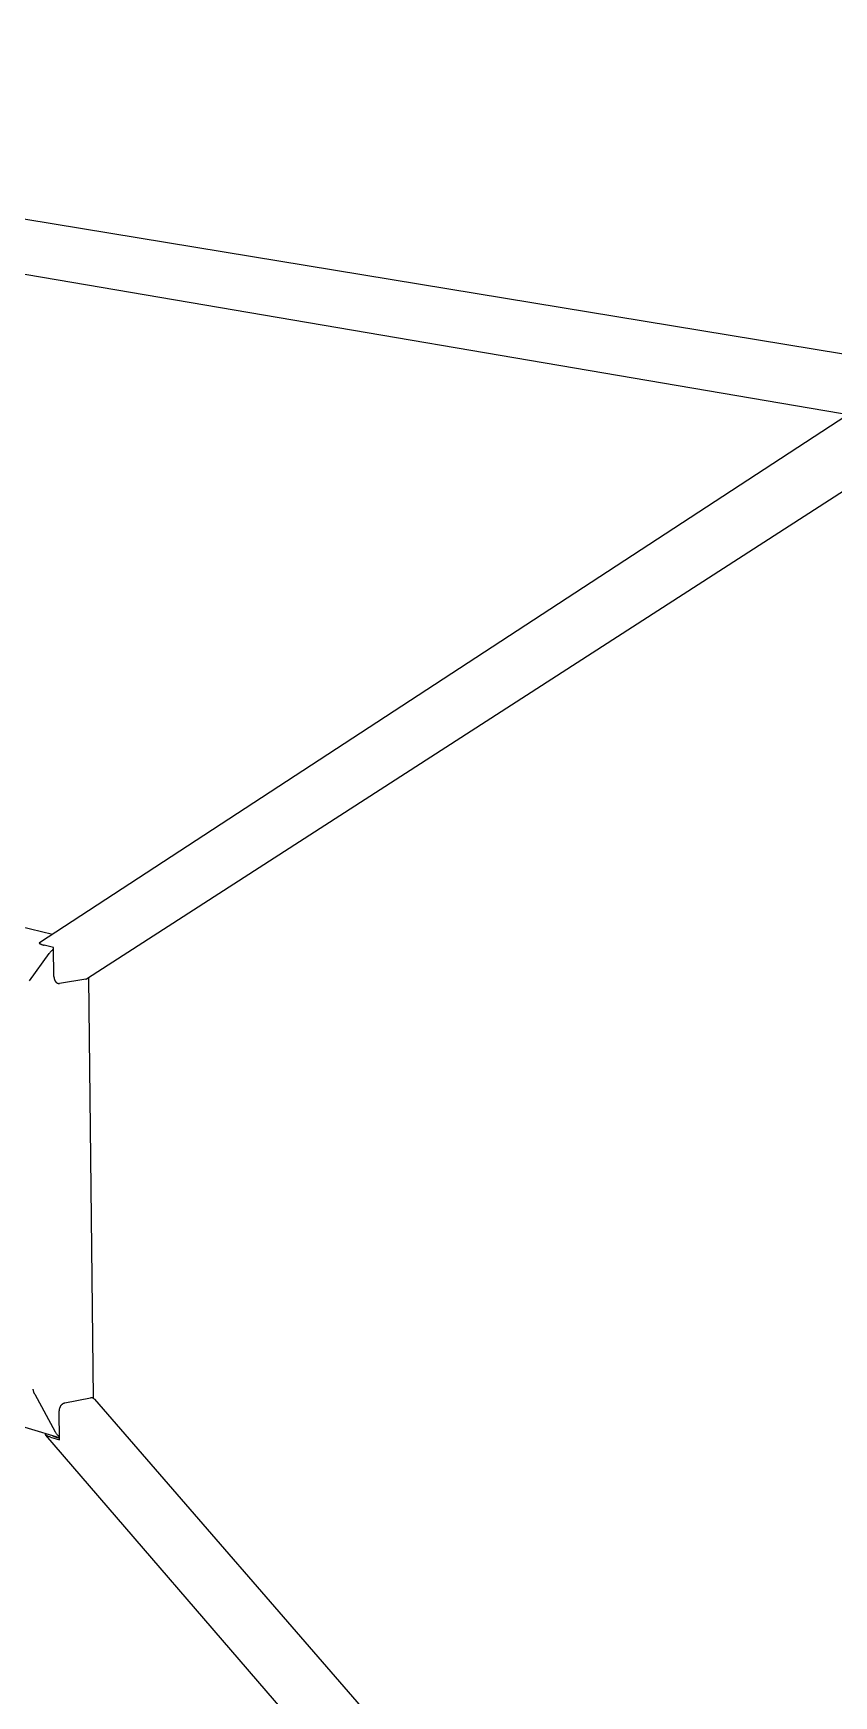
# Model space of a CAD drawing. Header units: millimetres. Extents: x -1519 to 3497, y -297 to 3208.
# Drawn here: x -344 to -61, y 445 to 1033 of the extents above; entities that cross this region are included whole.
import ezdxf

# ---------------------------------------------------------------- set-up
doc = ezdxf.new("R2010")
doc.units = ezdxf.units.MM
doc.header["$MEASUREMENT"] = 0
doc.layers.add('Utwórz2D linie widoczne', color=7, linetype='Continuous', true_color=0x000000)

msp = doc.modelspace()

# ---------------------------------------------------------------- linework, layer by layer
at = {"layer": 'Utwórz2D linie widoczne'}
for p, q in [((-746.96, 1033.04), (-21.86, 913.74)), ((-39.46, 895.19), (-748.17, 1016.04)), ((-342.26, 711.46), (-56.75, 897.99)), ((-39.56, 882.95), (-325.33, 698.75)), ((-500.3, 753.67), (-337.69, 714.44)), ((-342.26, 711.46), (-342.27, 711.45)), ((-345.85, 697.91), (-338.81, 707.62)), ((-342.35, 711.34), (-342.36, 711.34)), ((-342.36, 711.34), (-342.36, 711.34)), ((-342.36, 711.34), (-342.36, 711.33)), ((-342.36, 711.33), (-342.36, 711.33)), ((-342.36, 711.33), (-342.36, 711.33)), ((-342.36, 711.33), (-342.36, 711.32)), ((-342.36, 711.32), (-342.36, 711.32)), ((-342.36, 711.32), (-342.36, 711.32)), ((-342.36, 711.32), (-342.36, 711.31)), ((-342.36, 711.31), (-342.36, 711.31)), ((-342.36, 711.31), (-342.36, 711.31)), ((-342.36, 711.31), (-342.36, 711.3)), ((-342.36, 711.3), (-342.36, 711.3)), ((-342.36, 711.3), (-342.36, 711.3)), ((-342.36, 711.3), (-342.35, 711.29)), ((-342.34, 711.37), (-342.35, 711.37)), ((-342.35, 711.37), (-342.35, 711.37)), ((-342.35, 711.37), (-342.35, 711.36)), ((-342.35, 711.36), (-342.35, 711.36)), ((-342.35, 711.36), (-342.35, 711.36)), ((-342.35, 711.36), (-342.35, 711.35)), ((-342.35, 711.35), (-342.35, 711.35)), ((-342.35, 711.35), (-342.35, 711.35)), ((-342.35, 711.35), (-342.35, 711.34)), ((-342.35, 711.29), (-342.35, 711.29)), ((-342.35, 711.29), (-342.35, 711.29)), ((-342.35, 711.29), (-342.35, 711.28)), ((-342.35, 711.28), (-342.35, 711.28)), ((-342.35, 711.28), (-342.35, 711.27)), ((-342.35, 711.27), (-342.35, 711.27)), ((-342.35, 711.27), (-342.35, 711.27)), ((-342.35, 711.27), (-342.35, 711.26)), ((-342.35, 711.26), (-342.34, 711.26)), ((-342.33, 711.39), (-342.34, 711.39)), ((-342.34, 711.39), (-342.34, 711.38)), ((-342.34, 711.38), (-342.34, 711.38)), ((-342.34, 711.38), (-342.34, 711.38)), ((-342.34, 711.38), (-342.34, 711.38)), ((-342.34, 711.38), (-342.34, 711.37)), ((-342.34, 711.26), (-342.34, 711.26)), ((-342.34, 711.26), (-342.34, 711.25)), ((-342.34, 711.25), (-342.34, 711.25)), ((-342.34, 711.25), (-342.34, 711.25)), ((-342.34, 711.25), (-342.34, 711.24)), ((-342.34, 711.24), (-342.33, 711.24)), ((-342.32, 711.41), (-342.33, 711.4)), ((-342.33, 711.4), (-342.33, 711.4)), ((-342.33, 711.4), (-342.33, 711.4)), ((-342.33, 711.4), (-342.33, 711.39)), ((-342.33, 711.39), (-342.33, 711.39)), ((-342.33, 711.24), (-342.33, 711.24)), ((-342.33, 711.24), (-342.33, 711.23)), ((-342.33, 711.23), (-342.32, 711.22)), ((-342.31, 711.42), (-342.32, 711.41)), ((-342.32, 711.41), (-342.32, 711.41)), ((-342.32, 711.41), (-342.32, 711.41)), ((-342.32, 711.41), (-342.32, 711.41)), ((-342.32, 711.22), (-342.32, 711.21)), ((-342.32, 711.21), (-342.31, 711.21)), ((-342.3, 711.43), (-342.31, 711.42)), ((-342.31, 711.42), (-342.31, 711.42)), ((-342.31, 711.21), (-342.3, 711.2)), ((-342.29, 711.44), (-342.3, 711.43)), ((-342.3, 711.43), (-342.3, 711.43)), ((-342.3, 711.2), (-342.3, 711.19)), ((-342.3, 711.19), (-342.29, 711.18)), ((-342.28, 711.44), (-342.29, 711.44)), ((-342.29, 711.18), (-342.28, 711.18)), ((-342.27, 711.45), (-342.28, 711.45)), ((-342.28, 711.45), (-342.28, 711.44)), ((-342.28, 711.18), (-342.28, 711.17)), ((-342.28, 711.17), (-342.27, 711.16)), ((-342.27, 711.16), (-342.26, 711.15)), ((-342.26, 711.15), (-342.25, 711.14)), ((-342.25, 711.14), (-342.24, 711.14)), ((-342.24, 711.14), (-342.22, 711.12)), ((-342.22, 711.12), (-342.2, 711.1)), ((-342.2, 711.1), (-342.18, 711.09)), ((-342.18, 711.09), (-342.16, 711.07)), ((-342.16, 711.07), (-342.13, 711.06)), ((-342.13, 711.06), (-342.11, 711.04)), ((-342.11, 711.04), (-342.08, 711.02)), ((-342.08, 711.02), (-342.05, 711.01)), ((-342.05, 711.01), (-341.99, 710.98)), ((-341.99, 710.98), (-341.92, 710.94)), ((-341.92, 710.94), (-341.85, 710.91)), ((-341.85, 710.91), (-341.77, 710.88)), ((-341.77, 710.88), (-341.69, 710.84)), ((-341.69, 710.84), (-341.6, 710.81)), ((-341.6, 710.81), (-341.42, 710.75)), ((-341.42, 710.75), (-341.23, 710.69)), ((-341.23, 710.69), (-341.03, 710.63)), ((-341.03, 710.63), (-340.81, 710.57)), ((-340.81, 710.57), (-340.6, 710.52)), ((-337.3, 709.71), (-340.6, 710.52)), ((-338.67, 707.81), (-338.81, 707.62)), ((-338.51, 707.99), (-338.67, 707.81)), ((-338.36, 708.17), (-338.51, 707.99)), ((-338.19, 708.34), (-338.36, 708.17)), ((-338.02, 708.51), (-338.19, 708.34)), ((-337.85, 708.66), (-338.02, 708.51)), ((-337.67, 708.82), (-337.85, 708.66)), ((-337.48, 708.96), (-337.67, 708.82)), ((-337.29, 709.11), (-337.48, 708.96)), ((-337.17, 699.49), (-337.3, 709.71)), ((-337.17, 699.49), (-337.17, 699.36)), ((-337.17, 699.36), (-337.16, 699.23)), ((-337.16, 699.23), (-337.15, 699.11)), ((-337.15, 699.11), (-337.13, 698.98)), ((-337.13, 698.98), (-337.12, 698.91)), ((-337.12, 698.91), (-337.11, 698.85)), ((-337.11, 698.85), (-337.1, 698.79)), ((-337.1, 698.79), (-337.09, 698.72)), ((-337.09, 698.72), (-337.07, 698.66)), ((-337.07, 698.66), (-337.06, 698.6)), ((-337.06, 698.6), (-337.04, 698.53)), ((-337.04, 698.53), (-337.02, 698.47)), ((-337.02, 698.47), (-337, 698.41)), ((-337, 698.41), (-336.98, 698.35)), ((-336.98, 698.35), (-336.96, 698.29)), ((-336.96, 698.29), (-336.93, 698.23)), ((-336.93, 698.23), (-336.91, 698.17)), ((-336.91, 698.17), (-336.88, 698.11)), ((-336.88, 698.11), (-336.86, 698.05)), ((-336.86, 698.05), (-336.83, 698)), ((-336.83, 698), (-336.8, 697.94)), ((-336.8, 697.94), (-336.77, 697.89)), ((-336.77, 697.89), (-336.74, 697.83)), ((-336.74, 697.83), (-336.71, 697.78)), ((-336.71, 697.78), (-336.67, 697.73)), ((-336.67, 697.73), (-336.64, 697.68)), ((-336.64, 697.68), (-336.6, 697.63)), ((-336.6, 697.63), (-336.57, 697.59)), ((-336.57, 697.59), (-336.53, 697.54)), ((-336.53, 697.54), (-336.49, 697.5)), ((-336.49, 697.5), (-336.45, 697.46)), ((-336.45, 697.46), (-336.41, 697.42)), ((-336.41, 697.42), (-336.37, 697.38)), ((-336.37, 697.38), (-336.33, 697.34)), ((-336.33, 697.34), (-336.29, 697.31)), ((-336.29, 697.31), (-336.25, 697.27)), ((-336.25, 697.27), (-336.2, 697.24)), ((-336.2, 697.24), (-336.16, 697.21)), ((-336.16, 697.21), (-336.12, 697.18)), ((-336.12, 697.18), (-336.07, 697.16)), ((-336.07, 697.16), (-336.03, 697.13)), ((-336.03, 697.13), (-335.98, 697.11)), ((-335.98, 697.11), (-335.94, 697.09)), ((-335.94, 697.09), (-335.89, 697.07)), ((-335.89, 697.07), (-335.87, 697.06)), ((-335.87, 697.06), (-335.84, 697.05)), ((-335.84, 697.05), (-335.82, 697.05)), ((-335.82, 697.05), (-335.8, 697.04)), ((-335.8, 697.04), (-335.77, 697.03)), ((-335.77, 697.03), (-335.75, 697.02)), ((-335.75, 697.02), (-335.73, 697.02)), ((-335.73, 697.02), (-335.7, 697.01)), ((-335.7, 697.01), (-335.68, 697.01)), ((-335.68, 697.01), (-335.66, 697)), ((-335.66, 697), (-335.61, 696.99)), ((-335.61, 696.99), (-335.57, 696.99)), ((-335.57, 696.99), (-335.52, 696.98)), ((-335.52, 696.98), (-335.47, 696.98)), ((-335.47, 696.98), (-335.43, 696.98)), ((-335.43, 696.98), (-335.38, 696.97)), ((-335.38, 696.97), (-335.34, 696.98)), ((-335.34, 696.98), (-335.29, 696.98)), ((-335.29, 696.98), (-335.25, 696.98)), ((-335.25, 696.98), (-335.2, 696.99)), ((-335.2, 696.99), (-335.16, 696.99)), ((-325.95, 698.51), (-335.16, 696.99)), ((-325.95, 698.51), (-325.9, 698.52)), ((-325.9, 698.52), (-325.84, 698.53)), ((-325.84, 698.53), (-325.79, 698.54)), ((-325.79, 698.54), (-325.73, 698.56)), ((-325.73, 698.56), (-325.68, 698.58)), ((-325.68, 698.58), (-325.63, 698.6)), ((-325.63, 698.6), (-325.58, 698.62)), ((-325.58, 698.62), (-325.53, 698.64)), ((-325.53, 698.64), (-325.48, 698.67)), ((-325.48, 698.67), (-325.43, 698.69)), ((-325.43, 698.69), (-325.38, 698.72)), ((-325.38, 698.72), (-325.33, 698.75)), ((-325, 698.97), (-323.28, 550.28)), ((-335.16, 536.31), (-511.98, 588.53)), ((-344.49, 553.39), (-344.5, 553.53)), ((-344.47, 553.25), (-344.49, 553.39)), ((-344.45, 553.12), (-344.47, 553.25)), ((-344.43, 552.98), (-344.45, 553.12)), ((-344.4, 552.85), (-344.43, 552.98)), ((-344.37, 552.72), (-344.4, 552.85)), ((-344.33, 552.58), (-344.37, 552.72)), ((-344.29, 552.45), (-344.33, 552.58)), ((-344.25, 552.32), (-344.29, 552.45)), ((-344.2, 552.2), (-344.25, 552.32)), ((-344.14, 552.07), (-344.2, 552.2)), ((-344.08, 551.95), (-344.14, 552.07)), ((-344.02, 551.82), (-344.08, 551.95)), ((-343.95, 551.7), (-344.02, 551.82)), ((-343.95, 551.7), (-336.7, 538.39)), ((-335.09, 546.77), (-335.07, 546.84)), ((-335.07, 546.84), (-335.04, 546.91)), ((-335.04, 546.91), (-335.02, 546.97)), ((-335.02, 546.97), (-335, 547.04)), ((-335, 547.04), (-334.97, 547.1)), ((-334.97, 547.1), (-334.94, 547.17)), ((-334.94, 547.17), (-334.91, 547.23)), ((-334.91, 547.23), (-334.88, 547.29)), ((-334.88, 547.29), (-334.85, 547.36)), ((-334.85, 547.36), (-334.82, 547.42)), ((-334.82, 547.42), (-334.79, 547.48)), ((-334.79, 547.48), (-334.76, 547.54)), ((-334.76, 547.54), (-334.72, 547.59)), ((-334.72, 547.59), (-334.69, 547.65)), ((-334.69, 547.65), (-334.65, 547.71)), ((-334.65, 547.71), (-334.61, 547.76)), ((-334.61, 547.76), (-334.57, 547.81)), ((-334.57, 547.81), (-334.53, 547.87)), ((-334.53, 547.87), (-334.49, 547.92)), ((-334.49, 547.92), (-334.45, 547.97)), ((-334.45, 547.97), (-334.41, 548.01)), ((-334.41, 548.01), (-334.37, 548.06)), ((-334.37, 548.06), (-334.33, 548.1)), ((-334.33, 548.1), (-334.29, 548.15)), ((-334.29, 548.15), (-334.24, 548.19)), ((-334.24, 548.19), (-334.2, 548.23)), ((-334.2, 548.23), (-334.15, 548.27)), ((-334.15, 548.27), (-334.11, 548.3)), ((-334.11, 548.3), (-334.07, 548.34)), ((-334.07, 548.34), (-334.02, 548.37)), ((-334.02, 548.37), (-333.98, 548.4)), ((-333.98, 548.4), (-333.93, 548.43)), ((-333.93, 548.43), (-333.88, 548.46)), ((-333.88, 548.46), (-333.84, 548.49)), ((-333.84, 548.49), (-333.79, 548.51)), ((-333.79, 548.51), (-333.75, 548.53)), ((-333.75, 548.53), (-333.7, 548.56)), ((-333.7, 548.56), (-333.66, 548.58)), ((-333.66, 548.58), (-333.61, 548.59)), ((-333.61, 548.59), (-333.57, 548.61)), ((-333.57, 548.61), (-333.52, 548.63)), ((-333.52, 548.63), (-333.48, 548.64)), ((-333.48, 548.64), (-333.43, 548.65)), ((-333.43, 548.65), (-333.39, 548.66)), ((-333.39, 548.66), (-333.35, 548.67)), ((-333.35, 548.67), (-324.24, 550.44)), ((-324.19, 550.45), (-324.24, 550.44)), ((-324.14, 550.46), (-324.19, 550.45)), ((-324.1, 550.46), (-324.14, 550.46)), ((-324.05, 550.47), (-324.1, 550.46)), ((-324, 550.47), (-324.05, 550.47)), ((-323.95, 550.47), (-324, 550.47)), ((-323.9, 550.47), (-323.95, 550.47)), ((-323.86, 550.46), (-323.9, 550.47)), ((-323.81, 550.46), (-323.86, 550.46)), ((-323.76, 550.45), (-323.81, 550.46)), ((-323.72, 550.44), (-323.76, 550.45)), ((-323.67, 550.43), (-323.72, 550.44)), ((-323.62, 550.42), (-323.67, 550.43)), ((-323.58, 550.41), (-323.62, 550.42)), ((-323.53, 550.39), (-323.58, 550.41)), ((-323.49, 550.38), (-323.53, 550.39)), ((-323.44, 550.36), (-323.49, 550.38)), ((-323.4, 550.34), (-323.44, 550.36)), ((-323.35, 550.32), (-323.4, 550.34)), ((-323.31, 550.3), (-323.35, 550.32)), ((-323.27, 550.28), (-323.31, 550.3)), ((-323.23, 550.25), (-323.27, 550.28)), ((-323.19, 550.23), (-323.23, 550.25)), ((-323.15, 550.2), (-323.19, 550.23)), ((-323.11, 550.17), (-323.15, 550.2)), ((-323.07, 550.14), (-323.11, 550.17)), ((-323.04, 550.11), (-323.07, 550.14)), ((-323, 550.08), (-323.04, 550.11)), ((-322.97, 550.04), (-323, 550.08)), ((-322.94, 550.01), (-322.97, 550.04)), ((-322.91, 549.97), (-322.94, 550.01)), ((-322.88, 549.93), (-322.91, 549.97)), ((-322.88, 549.93), (-44.8, 229.62)), ((-335.27, 545.78), (-335.26, 545.91)), ((-335.27, 545.65), (-335.27, 545.78)), ((-335.27, 545.53), (-335.27, 545.65)), ((-335.15, 535.53), (-335.27, 545.53)), ((-335.26, 545.91), (-335.24, 546.04)), ((-335.24, 546.04), (-335.23, 546.17)), ((-335.23, 546.17), (-335.2, 546.31)), ((-335.2, 546.31), (-335.18, 546.44)), ((-335.18, 546.44), (-335.15, 546.57)), ((-335.15, 546.57), (-335.11, 546.71)), ((-335.11, 546.71), (-335.09, 546.77)), ((-340.15, 537.5), (-340.14, 537.51)), ((-340.15, 537.49), (-340.15, 537.5)), ((-340.15, 537.5), (-340.15, 537.5)), ((-340.15, 537.48), (-340.15, 537.49)), ((-340.15, 537.49), (-340.15, 537.49)), ((-340.15, 537.47), (-340.15, 537.48)), ((-340.15, 537.48), (-340.15, 537.48)), ((-340.15, 537.46), (-340.15, 537.47)), ((-340.15, 537.47), (-340.15, 537.47)), ((-340.15, 537.47), (-340.15, 537.47)), ((-340.15, 537.45), (-340.15, 537.46)), ((-340.15, 537.46), (-340.15, 537.46)), ((-340.15, 537.44), (-340.15, 537.45)), ((-340.15, 537.45), (-340.15, 537.45)), ((-340.15, 537.43), (-340.15, 537.44)), ((-340.15, 537.44), (-340.15, 537.44)), ((-340.15, 537.42), (-340.15, 537.43)), ((-340.15, 537.43), (-340.15, 537.43)), ((-340.14, 537.42), (-340.15, 537.42)), ((-340.14, 537.53), (-340.13, 537.54)), ((-340.14, 537.52), (-340.14, 537.53)), ((-340.14, 537.53), (-340.14, 537.53)), ((-340.14, 537.51), (-340.14, 537.52)), ((-340.14, 537.52), (-340.14, 537.52)), ((-340.14, 537.51), (-340.14, 537.51)), ((-340.14, 537.51), (-340.14, 537.51)), ((-340.14, 537.41), (-340.14, 537.42)), ((-340.14, 537.42), (-340.14, 537.42)), ((-340.14, 537.4), (-340.14, 537.41)), ((-340.14, 537.41), (-340.14, 537.41)), ((-340.14, 537.39), (-340.14, 537.4)), ((-340.14, 537.4), (-340.14, 537.4)), ((-340.13, 537.39), (-340.14, 537.39)), ((-340.13, 537.55), (-340.12, 537.56)), ((-340.13, 537.54), (-340.13, 537.55)), ((-340.13, 537.55), (-340.13, 537.55)), ((-340.13, 537.54), (-340.13, 537.54)), ((-340.13, 537.54), (-340.13, 537.54)), ((-340.13, 537.38), (-340.13, 537.39)), ((-340.13, 537.37), (-340.13, 537.38)), ((-340.13, 537.38), (-340.13, 537.38)), ((-340.12, 537.36), (-340.13, 537.37)), ((-340.13, 537.37), (-340.13, 537.37)), ((-340.12, 537.56), (-340.12, 537.57)), ((-340.12, 537.57), (-340.11, 537.57)), ((-340.12, 537.56), (-340.12, 537.56)), ((-340.12, 537.56), (-340.12, 537.56)), ((-340.12, 537.35), (-340.12, 537.36)), ((-340.12, 537.36), (-340.12, 537.36)), ((-340.11, 537.34), (-340.12, 537.35)), ((-340.11, 537.57), (-340.11, 537.58)), ((-340.11, 537.58), (-340.11, 537.58)), ((-340.11, 537.58), (-340.1, 537.58)), ((-340.1, 537.33), (-340.11, 537.34)), ((-340.1, 537.58), (-340.1, 537.59)), ((-340.1, 537.59), (-340.1, 537.59)), ((-340.1, 537.59), (-340.09, 537.59)), ((-340.1, 537.32), (-340.1, 537.33)), ((-340.09, 537.31), (-340.1, 537.32)), ((-340.09, 537.6), (-340.08, 537.61)), ((-340.09, 537.59), (-340.09, 537.6)), ((-340.09, 537.6), (-340.09, 537.6)), ((-340.08, 537.3), (-340.09, 537.31)), ((-340.08, 537.61), (-340.07, 537.62)), ((-340.07, 537.29), (-340.08, 537.3)), ((-340.07, 537.62), (-340.06, 537.62)), ((-340.07, 537.28), (-340.07, 537.29)), ((-340.06, 537.27), (-340.07, 537.28)), ((-340.06, 537.62), (-340.05, 537.63)), ((-340.05, 537.26), (-340.06, 537.27)), ((-340.05, 537.64), (-340.04, 537.65)), ((-340.05, 537.63), (-340.05, 537.64)), ((-61.32, 213.99), (-340.05, 537.26)), ((-340.04, 537.24), (-340.05, 537.26)), ((-340.04, 537.65), (-340.03, 537.65)), ((-340.03, 537.23), (-340.04, 537.24)), ((-340.03, 537.65), (-340.02, 537.66)), ((-340.02, 537.22), (-340.03, 537.23)), ((-340.02, 537.66), (-340.01, 537.67)), ((-339.99, 537.2), (-340.02, 537.22)), ((-340.01, 537.67), (-339.99, 537.67)), ((-339.99, 537.67), (-339.98, 537.68)), ((-339.97, 537.18), (-339.99, 537.2)), ((-339.98, 537.68), (-339.97, 537.68)), ((-339.97, 537.68), (-339.96, 537.69)), ((-339.94, 537.16), (-339.97, 537.18)), ((-339.96, 537.69), (-339.95, 537.7)), ((-339.95, 537.7), (-339.94, 537.7)), ((-339.94, 537.7), (-339.91, 537.71)), ((-339.91, 537.14), (-339.94, 537.16)), ((-339.88, 537.12), (-339.91, 537.14)), ((-339.85, 537.09), (-339.88, 537.12)), ((-339.82, 537.07), (-339.85, 537.09)), ((-339.78, 537.05), (-339.82, 537.07)), ((-339.75, 537.03), (-339.78, 537.05)), ((-339.67, 536.98), (-339.75, 537.03)), ((-339.59, 536.94), (-339.67, 536.98)), ((-339.5, 536.9), (-339.59, 536.94)), ((-339.4, 536.85), (-339.5, 536.9)), ((-339.31, 536.81), (-339.4, 536.85)), ((-339.21, 536.77), (-339.31, 536.81)), ((-339.1, 536.73), (-339.21, 536.77)), ((-338.88, 536.65), (-339.1, 536.73)), ((-338.65, 536.57), (-338.88, 536.65)), ((-338.41, 536.5), (-338.65, 536.57)), ((-338.41, 536.5), (-335.15, 535.53)), ((-337.66, 537.03), (-337.68, 537.06)), ((-337.64, 537.01), (-337.66, 537.03)), ((-337.61, 536.99), (-337.64, 537.01)), ((-337.59, 536.97), (-337.61, 536.99)), ((-337.56, 536.94), (-337.59, 536.97)), ((-337.53, 536.92), (-337.56, 536.94)), ((-337.51, 536.91), (-337.53, 536.92)), ((-337.48, 536.89), (-337.51, 536.91)), ((-337.45, 536.87), (-337.48, 536.89)), ((-337.42, 536.85), (-337.45, 536.87)), ((-337.39, 536.84), (-337.42, 536.85)), ((-337.36, 536.83), (-337.39, 536.84)), ((-337.33, 536.81), (-337.36, 536.83)), ((-337.3, 536.8), (-337.33, 536.81)), ((-337.27, 536.79), (-337.3, 536.8)), ((-337.24, 536.78), (-337.27, 536.79)), ((-337.2, 536.77), (-337.24, 536.78)), ((-337.17, 536.76), (-337.2, 536.77)), ((-337.14, 536.76), (-337.17, 536.76)), ((-337.11, 536.75), (-337.14, 536.76)), ((-337.11, 536.75), (-335.15, 536.18)), ((-336.6, 538.22), (-336.7, 538.39)), ((-336.5, 538.05), (-336.6, 538.22)), ((-336.39, 537.88), (-336.5, 538.05)), ((-336.27, 537.72), (-336.39, 537.88)), ((-336.15, 537.56), (-336.27, 537.72)), ((-336.03, 537.4), (-336.15, 537.56)), ((-335.89, 537.25), (-336.03, 537.4)), ((-335.76, 537.11), (-335.89, 537.25)), ((-335.61, 536.97), (-335.76, 537.11)), ((-335.47, 536.83), (-335.61, 536.97)), ((-335.32, 536.7), (-335.47, 536.83)), ((-335.16, 536.58), (-335.32, 536.7))]:
    msp.add_line(p, q, dxfattribs=at)

doc.saveas('drawing.dxf')
